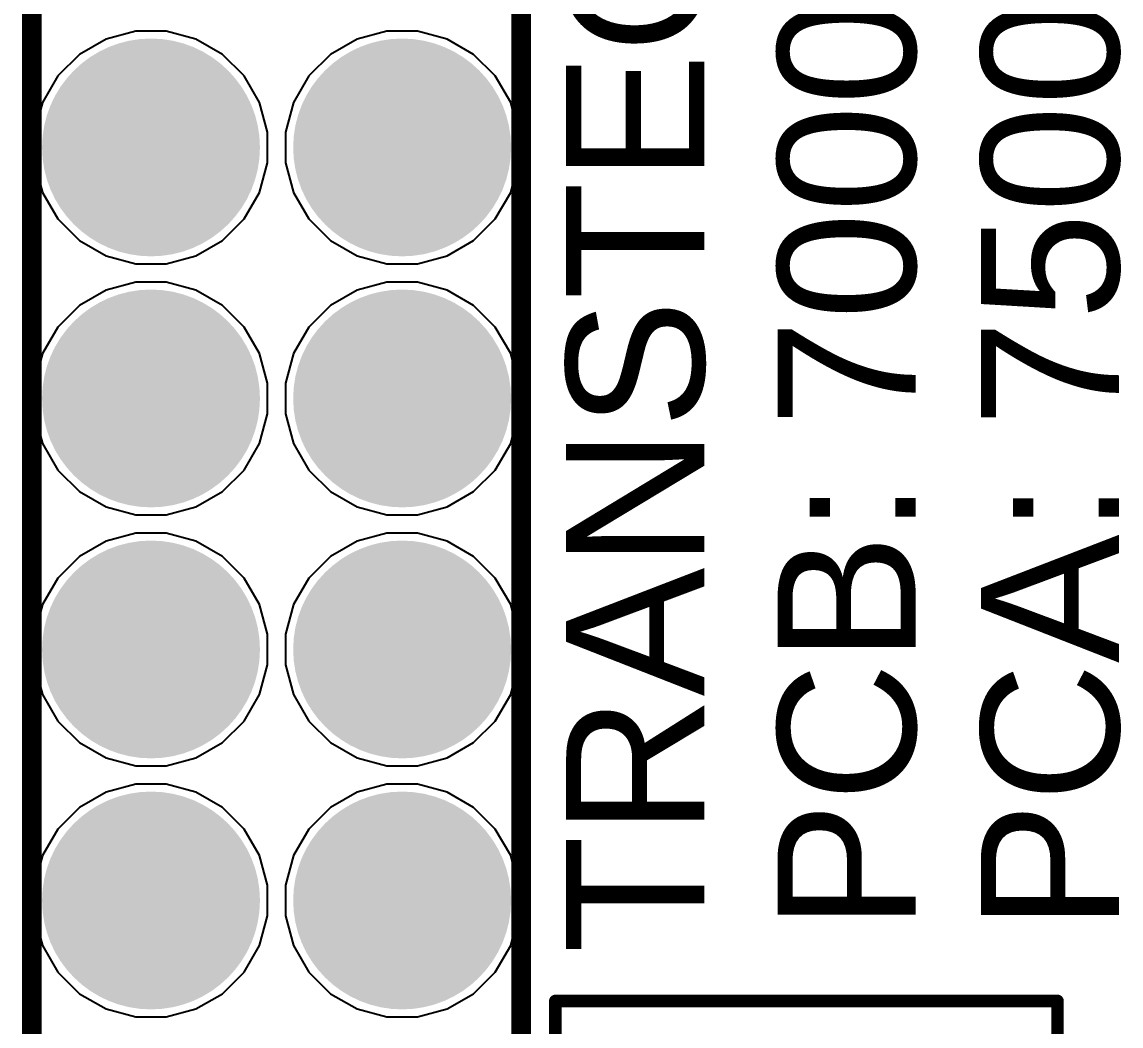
# Model space of a CAD drawing. Header units: millimetres. Extents: x -11 to 156, y -11 to 109.
# Drawn here: x 134.59 to 145.7, y 17.12 to 27.28 of the extents above; entities that cross this region are included whole.
import ezdxf

# ---------------------------------------------------------------- set-up
doc = ezdxf.new("R2010")
doc.units = ezdxf.units.MM
for name, color, linetype in [('BottomLayer', 5, 'Continuous'), ('BottomSolder', 6, 'Continuous'), ('MultiLayer', 9, 'Continuous'), ('PadHoleLayer', 156, 'Continuous'), ('TopLayer', 1, 'Continuous'), ('TopOverlay', 2, 'Continuous'), ('TopSolder', 216, 'Continuous')]:
    doc.layers.add(name, color=color, linetype=linetype)
doc.styles.add('Arial', font='', dxfattribs={"height": 0.2})
doc.styles.get('Arial').set_extended_font_data('Arial')

# ---------------------------------------------------------------- blocks, each defined once
blk = doc.blocks.new('HDR_2_4_F______H______88')
at = {"layer": 'BottomLayer'}
h = blk.add_hatch(color=5, dxfattribs=at)
edge = h.paths.add_edge_path()
edge.add_arc((-3.81, 1.27), 0.75, 0, 360)
h = blk.add_hatch(color=5, dxfattribs=at)
edge = h.paths.add_edge_path()
edge.add_arc((-1.27, 1.27), 0.75, 0, 360)
h = blk.add_hatch(color=5, dxfattribs=at)
edge = h.paths.add_edge_path()
edge.add_arc((1.27, 1.27), 0.75, 0, 360)
h = blk.add_hatch(color=5, dxfattribs=at)
edge = h.paths.add_edge_path()
edge.add_arc((3.81, 1.27), 0.75, 0, 360)
blk.add_hatch(color=5, dxfattribs=at).paths.add_polyline_path([(-4.56, -0.52), (-3.06, -0.52), (-3.06, -2.02), (-4.56, -2.02)])
h = blk.add_hatch(color=5, dxfattribs=at)
edge = h.paths.add_edge_path()
edge.add_arc((-1.27, -1.27), 0.75, 0, 360)
h = blk.add_hatch(color=5, dxfattribs=at)
edge = h.paths.add_edge_path()
edge.add_arc((1.27, -1.27), 0.75, 0, 360)
h = blk.add_hatch(color=5, dxfattribs=at)
edge = h.paths.add_edge_path()
edge.add_arc((3.81, -1.27), 0.75, 0, 360)
at = {"layer": 'BottomSolder'}
h = blk.add_hatch(color=6, dxfattribs=at)
edge = h.paths.add_edge_path()
edge.add_arc((-3.81, 1.27), 0.852, 0, 360)
h = blk.add_hatch(color=6, dxfattribs=at)
edge = h.paths.add_edge_path()
edge.add_arc((-1.27, 1.27), 0.852, 0, 360)
h = blk.add_hatch(color=6, dxfattribs=at)
edge = h.paths.add_edge_path()
edge.add_arc((1.27, 1.27), 0.852, 0, 360)
h = blk.add_hatch(color=6, dxfattribs=at)
edge = h.paths.add_edge_path()
edge.add_arc((3.81, 1.27), 0.852, 0, 360)
blk.add_hatch(color=6, dxfattribs=at).paths.add_polyline_path([(-4.662, -0.418), (-2.958, -0.418), (-2.958, -2.122), (-4.662, -2.122)])
h = blk.add_hatch(color=6, dxfattribs=at)
edge = h.paths.add_edge_path()
edge.add_arc((-1.27, -1.27), 0.852, 0, 360)
h = blk.add_hatch(color=6, dxfattribs=at)
edge = h.paths.add_edge_path()
edge.add_arc((1.27, -1.27), 0.852, 0, 360)
h = blk.add_hatch(color=6, dxfattribs=at)
edge = h.paths.add_edge_path()
edge.add_arc((3.81, -1.27), 0.852, 0, 360)
at = {"layer": 'MultiLayer'}
h = blk.add_hatch(color=9, dxfattribs=at)
edge = h.paths.add_edge_path()
edge.add_arc((-3.81, 1.27), 0.75, 0, 360)
h = blk.add_hatch(color=9, dxfattribs=at)
edge = h.paths.add_edge_path()
edge.add_arc((-1.27, 1.27), 0.75, 0, 360)
h = blk.add_hatch(color=9, dxfattribs=at)
edge = h.paths.add_edge_path()
edge.add_arc((1.27, 1.27), 0.75, 0, 360)
h = blk.add_hatch(color=9, dxfattribs=at)
edge = h.paths.add_edge_path()
edge.add_arc((3.81, 1.27), 0.75, 0, 360)
blk.add_hatch(color=9, dxfattribs=at).paths.add_polyline_path([(-4.56, -0.52), (-3.06, -0.52), (-3.06, -2.02), (-4.56, -2.02)])
h = blk.add_hatch(color=9, dxfattribs=at)
edge = h.paths.add_edge_path()
edge.add_arc((-1.27, -1.27), 0.75, 0, 360)
h = blk.add_hatch(color=9, dxfattribs=at)
edge = h.paths.add_edge_path()
edge.add_arc((1.27, -1.27), 0.75, 0, 360)
h = blk.add_hatch(color=9, dxfattribs=at)
edge = h.paths.add_edge_path()
edge.add_arc((3.81, -1.27), 0.75, 0, 360)
at = {"layer": 'PadHoleLayer'}
h = blk.add_hatch(color=156, dxfattribs=at)
edge = h.paths.add_edge_path()
edge.add_arc((-3.81, 1.27), 0.45, 0, 360)
h = blk.add_hatch(color=156, dxfattribs=at)
edge = h.paths.add_edge_path()
edge.add_arc((-1.27, 1.27), 0.45, 0, 360)
h = blk.add_hatch(color=156, dxfattribs=at)
edge = h.paths.add_edge_path()
edge.add_arc((1.27, 1.27), 0.45, 0, 360)
h = blk.add_hatch(color=156, dxfattribs=at)
edge = h.paths.add_edge_path()
edge.add_arc((3.81, 1.27), 0.45, 0, 360)
h = blk.add_hatch(color=156, dxfattribs=at)
edge = h.paths.add_edge_path()
edge.add_arc((-3.81, -1.27), 0.45, 0, 360)
h = blk.add_hatch(color=156, dxfattribs=at)
edge = h.paths.add_edge_path()
edge.add_arc((-1.27, -1.27), 0.45, 0, 360)
h = blk.add_hatch(color=156, dxfattribs=at)
edge = h.paths.add_edge_path()
edge.add_arc((1.27, -1.27), 0.45, 0, 360)
h = blk.add_hatch(color=156, dxfattribs=at)
edge = h.paths.add_edge_path()
edge.add_arc((3.81, -1.27), 0.45, 0, 360)
at = {"layer": 'TopLayer'}
h = blk.add_hatch(color=1, dxfattribs=at)
edge = h.paths.add_edge_path()
edge.add_arc((-3.81, 1.27), 0.75, 0, 360)
h = blk.add_hatch(color=1, dxfattribs=at)
edge = h.paths.add_edge_path()
edge.add_arc((-1.27, 1.27), 0.75, 0, 360)
h = blk.add_hatch(color=1, dxfattribs=at)
edge = h.paths.add_edge_path()
edge.add_arc((1.27, 1.27), 0.75, 0, 360)
h = blk.add_hatch(color=1, dxfattribs=at)
edge = h.paths.add_edge_path()
edge.add_arc((3.81, 1.27), 0.75, 0, 360)
blk.add_hatch(color=1, dxfattribs=at).paths.add_polyline_path([(-4.56, -0.52), (-3.06, -0.52), (-3.06, -2.02), (-4.56, -2.02)])
h = blk.add_hatch(color=1, dxfattribs=at)
edge = h.paths.add_edge_path()
edge.add_arc((-1.27, -1.27), 0.75, 0, 360)
h = blk.add_hatch(color=1, dxfattribs=at)
edge = h.paths.add_edge_path()
edge.add_arc((1.27, -1.27), 0.75, 0, 360)
h = blk.add_hatch(color=1, dxfattribs=at)
edge = h.paths.add_edge_path()
edge.add_arc((3.81, -1.27), 0.75, 0, 360)
at = {"layer": 'TopSolder'}
h = blk.add_hatch(color=216, dxfattribs=at)
edge = h.paths.add_edge_path()
edge.add_arc((-3.81, 1.27), 0.852, 0, 360)
h = blk.add_hatch(color=216, dxfattribs=at)
edge = h.paths.add_edge_path()
edge.add_arc((-1.27, 1.27), 0.852, 0, 360)
h = blk.add_hatch(color=216, dxfattribs=at)
edge = h.paths.add_edge_path()
edge.add_arc((1.27, 1.27), 0.852, 0, 360)
h = blk.add_hatch(color=216, dxfattribs=at)
edge = h.paths.add_edge_path()
edge.add_arc((3.81, 1.27), 0.852, 0, 360)
blk.add_hatch(color=216, dxfattribs=at).paths.add_polyline_path([(-4.662, -0.418), (-2.958, -0.418), (-2.958, -2.122), (-4.662, -2.122)])
h = blk.add_hatch(color=216, dxfattribs=at)
edge = h.paths.add_edge_path()
edge.add_arc((-1.27, -1.27), 0.852, 0, 360)
h = blk.add_hatch(color=216, dxfattribs=at)
edge = h.paths.add_edge_path()
edge.add_arc((1.27, -1.27), 0.852, 0, 360)
h = blk.add_hatch(color=216, dxfattribs=at)
edge = h.paths.add_edge_path()
edge.add_arc((3.81, -1.27), 0.852, 0, 360)
at = {"layer": 'TopOverlay', "const_width": 0.127}
for points in [[(-5.359, 2.54), (5.359, 2.54)], [(-5.359, 2.54), (-5.359, -2.54)], [(5.359, 2.54), (5.359, -2.54)], [(-5.359, -2.54), (5.359, -2.54)], [(-3.861, -2.718), (-3.988, -2.845)], [(-3.861, -2.718), (-3.734, -2.845)], [(-3.988, -2.845), (-3.734, -2.845)]]:
    blk.add_lwpolyline(points, dxfattribs=at)
at = {"layer": 'TopOverlay', "const_width": 0.0635}
for points in [[(-5.391, 2.54, 1), (-5.328, 2.54, 1)], [(-5.391, 2.54, 1), (-5.328, 2.54, 1)], [(5.328, 2.54, 1), (5.391, 2.54, 1)], [(5.328, 2.54, 1), (5.391, 2.54, 1)], [(-5.391, -2.54, 1), (-5.328, -2.54, 1)], [(-5.391, -2.54, 1), (-5.328, -2.54, 1)], [(5.328, -2.54, 1), (5.391, -2.54, 1)], [(5.328, -2.54, 1), (5.391, -2.54, 1)], [(-3.893, -2.718, 1), (-3.829, -2.718, 1)], [(-3.893, -2.718, 1), (-3.829, -2.718, 1)], [(-4.02, -2.845, 1), (-3.956, -2.845, 1)], [(-4.02, -2.845, 1), (-3.956, -2.845, 1)], [(-3.766, -2.845, 1), (-3.702, -2.845, 1)], [(-3.766, -2.845, 1), (-3.702, -2.845, 1)]]:
    blk.add_lwpolyline(points, format="xyb", close=True, dxfattribs=at)
blk = doc.blocks.new('ESW_132_12_G_D_89')
at = {"layer": 'BottomLayer'}
h = blk.add_hatch(color=5, dxfattribs=at)
edge = h.paths.add_edge_path()
edge.add_arc((-24.13, 1.27), 1, 0, 360)
h = blk.add_hatch(color=5, dxfattribs=at)
edge = h.paths.add_edge_path()
edge.add_arc((-21.59, 1.27), 1, 0, 360)
h = blk.add_hatch(color=5, dxfattribs=at)
edge = h.paths.add_edge_path()
edge.add_arc((-19.05, 1.27), 1, 0, 360)
h = blk.add_hatch(color=5, dxfattribs=at)
edge = h.paths.add_edge_path()
edge.add_arc((-16.51, 1.27), 1, 0, 360)
h = blk.add_hatch(color=5, dxfattribs=at)
edge = h.paths.add_edge_path()
edge.add_arc((-24.13, -1.27), 1, 0, 360)
h = blk.add_hatch(color=5, dxfattribs=at)
edge = h.paths.add_edge_path()
edge.add_arc((-21.59, -1.27), 1, 0, 360)
h = blk.add_hatch(color=5, dxfattribs=at)
edge = h.paths.add_edge_path()
edge.add_arc((-19.05, -1.27), 1, 0, 360)
h = blk.add_hatch(color=5, dxfattribs=at)
edge = h.paths.add_edge_path()
edge.add_arc((-16.51, -1.27), 1, 0, 360)
at = {"layer": 'BottomSolder'}
h = blk.add_hatch(color=6, dxfattribs=at)
edge = h.paths.add_edge_path()
edge.add_arc((-24.13, 1.27), 1.102, 0, 360)
h = blk.add_hatch(color=6, dxfattribs=at)
edge = h.paths.add_edge_path()
edge.add_arc((-21.59, 1.27), 1.102, 0, 360)
h = blk.add_hatch(color=6, dxfattribs=at)
edge = h.paths.add_edge_path()
edge.add_arc((-19.05, 1.27), 1.102, 0, 360)
h = blk.add_hatch(color=6, dxfattribs=at)
edge = h.paths.add_edge_path()
edge.add_arc((-16.51, 1.27), 1.102, 0, 360)
h = blk.add_hatch(color=6, dxfattribs=at)
edge = h.paths.add_edge_path()
edge.add_arc((-24.13, -1.27), 1.102, 0, 360)
h = blk.add_hatch(color=6, dxfattribs=at)
edge = h.paths.add_edge_path()
edge.add_arc((-21.59, -1.27), 1.102, 0, 360)
h = blk.add_hatch(color=6, dxfattribs=at)
edge = h.paths.add_edge_path()
edge.add_arc((-19.05, -1.27), 1.102, 0, 360)
h = blk.add_hatch(color=6, dxfattribs=at)
edge = h.paths.add_edge_path()
edge.add_arc((-16.51, -1.27), 1.102, 0, 360)
at = {"layer": 'MultiLayer'}
h = blk.add_hatch(color=9, dxfattribs=at)
edge = h.paths.add_edge_path()
edge.add_arc((-24.13, 1.27), 1, 0, 360)
h = blk.add_hatch(color=9, dxfattribs=at)
edge = h.paths.add_edge_path()
edge.add_arc((-21.59, 1.27), 1, 0, 360)
h = blk.add_hatch(color=9, dxfattribs=at)
edge = h.paths.add_edge_path()
edge.add_arc((-19.05, 1.27), 1, 0, 360)
h = blk.add_hatch(color=9, dxfattribs=at)
edge = h.paths.add_edge_path()
edge.add_arc((-16.51, 1.27), 1, 0, 360)
h = blk.add_hatch(color=9, dxfattribs=at)
edge = h.paths.add_edge_path()
edge.add_arc((-24.13, -1.27), 1, 0, 360)
h = blk.add_hatch(color=9, dxfattribs=at)
edge = h.paths.add_edge_path()
edge.add_arc((-21.59, -1.27), 1, 0, 360)
h = blk.add_hatch(color=9, dxfattribs=at)
edge = h.paths.add_edge_path()
edge.add_arc((-19.05, -1.27), 1, 0, 360)
h = blk.add_hatch(color=9, dxfattribs=at)
edge = h.paths.add_edge_path()
edge.add_arc((-16.51, -1.27), 1, 0, 360)
at = {"layer": 'PadHoleLayer'}
h = blk.add_hatch(color=156, dxfattribs=at)
edge = h.paths.add_edge_path()
edge.add_arc((-24.13, 1.27), 0.52, 0, 360)
h = blk.add_hatch(color=156, dxfattribs=at)
edge = h.paths.add_edge_path()
edge.add_arc((-21.59, 1.27), 0.52, 0, 360)
h = blk.add_hatch(color=156, dxfattribs=at)
edge = h.paths.add_edge_path()
edge.add_arc((-19.05, 1.27), 0.52, 0, 360)
h = blk.add_hatch(color=156, dxfattribs=at)
edge = h.paths.add_edge_path()
edge.add_arc((-16.51, 1.27), 0.52, 0, 360)
h = blk.add_hatch(color=156, dxfattribs=at)
edge = h.paths.add_edge_path()
edge.add_arc((-24.13, -1.27), 0.52, 0, 360)
h = blk.add_hatch(color=156, dxfattribs=at)
edge = h.paths.add_edge_path()
edge.add_arc((-21.59, -1.27), 0.52, 0, 360)
h = blk.add_hatch(color=156, dxfattribs=at)
edge = h.paths.add_edge_path()
edge.add_arc((-19.05, -1.27), 0.52, 0, 360)
h = blk.add_hatch(color=156, dxfattribs=at)
edge = h.paths.add_edge_path()
edge.add_arc((-16.51, -1.27), 0.52, 0, 360)
at = {"layer": 'TopLayer'}
h = blk.add_hatch(color=1, dxfattribs=at)
edge = h.paths.add_edge_path()
edge.add_arc((-24.13, 1.27), 1, 0, 360)
h = blk.add_hatch(color=1, dxfattribs=at)
edge = h.paths.add_edge_path()
edge.add_arc((-21.59, 1.27), 1, 0, 360)
h = blk.add_hatch(color=1, dxfattribs=at)
edge = h.paths.add_edge_path()
edge.add_arc((-19.05, 1.27), 1, 0, 360)
h = blk.add_hatch(color=1, dxfattribs=at)
edge = h.paths.add_edge_path()
edge.add_arc((-16.51, 1.27), 1, 0, 360)
h = blk.add_hatch(color=1, dxfattribs=at)
edge = h.paths.add_edge_path()
edge.add_arc((-24.13, -1.27), 1, 0, 360)
h = blk.add_hatch(color=1, dxfattribs=at)
edge = h.paths.add_edge_path()
edge.add_arc((-21.59, -1.27), 1, 0, 360)
h = blk.add_hatch(color=1, dxfattribs=at)
edge = h.paths.add_edge_path()
edge.add_arc((-19.05, -1.27), 1, 0, 360)
h = blk.add_hatch(color=1, dxfattribs=at)
edge = h.paths.add_edge_path()
edge.add_arc((-16.51, -1.27), 1, 0, 360)
at = {"layer": 'TopSolder'}
h = blk.add_hatch(color=216, dxfattribs=at)
edge = h.paths.add_edge_path()
edge.add_arc((-24.13, 1.27), 1.102, 0, 360)
h = blk.add_hatch(color=216, dxfattribs=at)
edge = h.paths.add_edge_path()
edge.add_arc((-21.59, 1.27), 1.102, 0, 360)
h = blk.add_hatch(color=216, dxfattribs=at)
edge = h.paths.add_edge_path()
edge.add_arc((-19.05, 1.27), 1.102, 0, 360)
h = blk.add_hatch(color=216, dxfattribs=at)
edge = h.paths.add_edge_path()
edge.add_arc((-16.51, 1.27), 1.102, 0, 360)
h = blk.add_hatch(color=216, dxfattribs=at)
edge = h.paths.add_edge_path()
edge.add_arc((-24.13, -1.27), 1.102, 0, 360)
h = blk.add_hatch(color=216, dxfattribs=at)
edge = h.paths.add_edge_path()
edge.add_arc((-21.59, -1.27), 1.102, 0, 360)
h = blk.add_hatch(color=216, dxfattribs=at)
edge = h.paths.add_edge_path()
edge.add_arc((-19.05, -1.27), 1.102, 0, 360)
h = blk.add_hatch(color=216, dxfattribs=at)
edge = h.paths.add_edge_path()
edge.add_arc((-16.51, -1.27), 1.102, 0, 360)
at = {"layer": 'TopOverlay', "const_width": 0.2}
for points in [[(-40.895, 2.475), (40.895, 2.475)], [(-40.895, -2.475), (40.895, -2.475)]]:
    blk.add_lwpolyline(points, dxfattribs=at)

msp = doc.modelspace()

# ---------------------------------------------------------------- linework, layer by layer
at = {"layer": 'BottomLayer'}
for p, q in [((135.735, 27.187), (135.435, 27.107)), ((136.045, 27.187), (135.735, 27.187)), ((136.345, 27.107), (136.045, 27.187)), ((138.275, 27.187), (137.975, 27.107)), ((138.585, 27.187), (138.275, 27.187)), ((138.885, 27.107), (138.585, 27.187)), ((135.435, 27.107), (135.167, 26.952)), ((136.613, 26.952), (136.345, 27.107)), ((137.975, 27.107), (137.707, 26.952)), ((139.153, 26.952), (138.885, 27.107)), ((135.167, 26.952), (134.948, 26.733)), ((136.832, 26.733), (136.613, 26.952)), ((137.707, 26.952), (137.488, 26.733)), ((139.372, 26.733), (139.153, 26.952)), ((134.948, 26.733), (134.792, 26.464)), ((136.988, 26.464), (136.832, 26.733)), ((137.488, 26.733), (137.332, 26.464)), ((139.528, 26.464), (139.372, 26.733)), ((134.792, 26.464), (134.712, 26.165)), ((137.068, 26.165), (136.988, 26.464)), ((137.332, 26.464), (137.252, 26.165)), ((139.608, 26.165), (139.528, 26.464)), ((134.712, 26.165), (134.712, 25.855)), ((137.068, 25.855), (137.068, 26.165)), ((137.252, 26.165), (137.252, 25.855)), ((139.608, 25.855), (139.608, 26.165)), ((134.712, 25.855), (134.792, 25.555)), ((136.988, 25.555), (137.068, 25.855)), ((137.252, 25.855), (137.332, 25.555)), ((139.528, 25.555), (139.608, 25.855)), ((134.792, 25.555), (134.948, 25.286)), ((136.832, 25.286), (136.988, 25.555)), ((137.332, 25.555), (137.488, 25.286)), ((139.372, 25.286), (139.528, 25.555)), ((134.948, 25.286), (135.167, 25.067)), ((136.613, 25.067), (136.832, 25.286)), ((137.488, 25.286), (137.707, 25.067)), ((139.153, 25.067), (139.372, 25.286)), ((135.167, 25.067), (135.435, 24.912)), ((136.345, 24.912), (136.613, 25.067)), ((137.707, 25.067), (137.975, 24.912)), ((138.885, 24.912), (139.153, 25.067)), ((135.435, 24.912), (135.735, 24.832)), ((136.045, 24.832), (136.345, 24.912)), ((137.975, 24.912), (138.275, 24.832)), ((138.585, 24.832), (138.885, 24.912)), ((135.735, 24.832), (136.045, 24.832)), ((138.275, 24.832), (138.585, 24.832)), ((135.435, 24.567), (135.167, 24.412)), ((135.735, 24.647), (135.435, 24.567)), ((136.045, 24.647), (135.735, 24.647)), ((136.345, 24.567), (136.045, 24.647)), ((136.613, 24.412), (136.345, 24.567)), ((137.975, 24.567), (137.707, 24.412)), ((138.275, 24.647), (137.975, 24.567)), ((138.585, 24.647), (138.275, 24.647)), ((138.885, 24.567), (138.585, 24.647)), ((139.153, 24.412), (138.885, 24.567)), ((135.167, 24.412), (134.948, 24.193)), ((136.832, 24.193), (136.613, 24.412)), ((137.707, 24.412), (137.488, 24.193)), ((139.372, 24.193), (139.153, 24.412)), ((134.948, 24.193), (134.792, 23.924)), ((136.988, 23.924), (136.832, 24.193)), ((137.488, 24.193), (137.332, 23.924)), ((139.528, 23.924), (139.372, 24.193)), ((134.792, 23.924), (134.712, 23.625)), ((137.068, 23.625), (136.988, 23.924)), ((137.332, 23.924), (137.252, 23.625)), ((139.608, 23.625), (139.528, 23.924)), ((134.712, 23.625), (134.712, 23.315)), ((137.068, 23.315), (137.068, 23.625)), ((137.252, 23.625), (137.252, 23.315)), ((139.608, 23.315), (139.608, 23.625)), ((134.712, 23.315), (134.792, 23.015)), ((136.988, 23.015), (137.068, 23.315)), ((137.252, 23.315), (137.332, 23.015)), ((139.528, 23.015), (139.608, 23.315)), ((134.792, 23.015), (134.948, 22.746)), ((136.832, 22.746), (136.988, 23.015)), ((137.332, 23.015), (137.488, 22.746)), ((139.372, 22.746), (139.528, 23.015)), ((134.948, 22.746), (135.167, 22.527)), ((136.613, 22.527), (136.832, 22.746)), ((137.488, 22.746), (137.707, 22.527)), ((139.153, 22.527), (139.372, 22.746)), ((135.167, 22.527), (135.435, 22.372)), ((136.345, 22.372), (136.613, 22.527)), ((137.707, 22.527), (137.975, 22.372)), ((138.885, 22.372), (139.153, 22.527)), ((135.435, 22.372), (135.735, 22.292)), ((136.045, 22.292), (136.345, 22.372)), ((137.975, 22.372), (138.275, 22.292)), ((138.585, 22.292), (138.885, 22.372)), ((135.735, 22.292), (136.045, 22.292)), ((138.275, 22.292), (138.585, 22.292)), ((135.435, 22.027), (135.167, 21.872)), ((135.735, 22.107), (135.435, 22.027)), ((136.045, 22.107), (135.735, 22.107)), ((136.345, 22.027), (136.045, 22.107)), ((136.613, 21.872), (136.345, 22.027)), ((137.975, 22.027), (137.707, 21.872)), ((138.275, 22.107), (137.975, 22.027)), ((138.585, 22.107), (138.275, 22.107)), ((138.885, 22.027), (138.585, 22.107)), ((139.153, 21.872), (138.885, 22.027)), ((135.167, 21.872), (134.948, 21.653)), ((136.832, 21.653), (136.613, 21.872)), ((137.707, 21.872), (137.488, 21.653)), ((139.372, 21.653), (139.153, 21.872)), ((134.948, 21.653), (134.792, 21.384)), ((136.988, 21.384), (136.832, 21.653)), ((137.488, 21.653), (137.332, 21.384)), ((139.528, 21.384), (139.372, 21.653)), ((134.792, 21.384), (134.712, 21.085)), ((137.068, 21.085), (136.988, 21.384)), ((137.332, 21.384), (137.252, 21.085)), ((139.608, 21.085), (139.528, 21.384)), ((134.712, 21.085), (134.712, 20.775)), ((137.068, 20.775), (137.068, 21.085)), ((137.252, 21.085), (137.252, 20.775)), ((139.608, 20.775), (139.608, 21.085)), ((134.712, 20.775), (134.792, 20.475)), ((136.988, 20.475), (137.068, 20.775)), ((137.252, 20.775), (137.332, 20.475)), ((139.528, 20.475), (139.608, 20.775)), ((134.792, 20.475), (134.948, 20.206)), ((136.832, 20.206), (136.988, 20.475)), ((137.332, 20.475), (137.488, 20.206)), ((139.372, 20.206), (139.528, 20.475)), ((134.948, 20.206), (135.167, 19.987)), ((136.613, 19.987), (136.832, 20.206)), ((137.488, 20.206), (137.707, 19.987)), ((139.153, 19.987), (139.372, 20.206)), ((135.167, 19.987), (135.435, 19.832)), ((136.345, 19.832), (136.613, 19.987)), ((137.707, 19.987), (137.975, 19.832)), ((138.885, 19.832), (139.153, 19.987)), ((135.435, 19.832), (135.735, 19.752)), ((136.045, 19.752), (136.345, 19.832)), ((137.975, 19.832), (138.275, 19.752)), ((138.585, 19.752), (138.885, 19.832)), ((135.735, 19.752), (136.045, 19.752)), ((138.275, 19.752), (138.585, 19.752)), ((135.735, 19.567), (135.435, 19.487)), ((136.045, 19.567), (135.735, 19.567)), ((136.345, 19.487), (136.045, 19.567)), ((138.275, 19.567), (137.975, 19.487)), ((138.585, 19.567), (138.275, 19.567)), ((138.885, 19.487), (138.585, 19.567)), ((135.435, 19.487), (135.167, 19.332)), ((136.613, 19.332), (136.345, 19.487)), ((137.975, 19.487), (137.707, 19.332)), ((139.153, 19.332), (138.885, 19.487)), ((135.167, 19.332), (134.948, 19.113)), ((136.832, 19.113), (136.613, 19.332)), ((137.707, 19.332), (137.488, 19.113)), ((139.372, 19.113), (139.153, 19.332)), ((134.948, 19.113), (134.792, 18.844)), ((136.988, 18.844), (136.832, 19.113)), ((137.488, 19.113), (137.332, 18.844)), ((139.528, 18.844), (139.372, 19.113)), ((134.792, 18.844), (134.712, 18.545)), ((137.068, 18.545), (136.988, 18.844)), ((137.332, 18.844), (137.252, 18.545)), ((139.608, 18.545), (139.528, 18.844)), ((134.712, 18.545), (134.712, 18.235)), ((137.068, 18.235), (137.068, 18.545)), ((137.252, 18.545), (137.252, 18.235)), ((139.608, 18.235), (139.608, 18.545)), ((134.712, 18.235), (134.792, 17.935)), ((136.988, 17.935), (137.068, 18.235)), ((137.252, 18.235), (137.332, 17.935)), ((139.528, 17.935), (139.608, 18.235)), ((134.792, 17.935), (134.948, 17.666)), ((136.832, 17.666), (136.988, 17.935)), ((137.332, 17.935), (137.488, 17.666)), ((139.372, 17.666), (139.528, 17.935)), ((134.948, 17.666), (135.167, 17.447)), ((136.613, 17.447), (136.832, 17.666)), ((137.488, 17.666), (137.707, 17.447)), ((139.153, 17.447), (139.372, 17.666)), ((135.167, 17.447), (135.435, 17.292)), ((136.345, 17.292), (136.613, 17.447)), ((137.707, 17.447), (137.975, 17.292)), ((138.885, 17.292), (139.153, 17.447)), ((135.435, 17.292), (135.735, 17.212)), ((136.045, 17.212), (136.345, 17.292)), ((137.975, 17.292), (138.275, 17.212)), ((138.585, 17.212), (138.885, 17.292)), ((135.735, 17.212), (136.045, 17.212)), ((138.275, 17.212), (138.585, 17.212))]:
    msp.add_line(p, q, dxfattribs=at)
at = {"layer": 'TopLayer'}
for p, q in [((135.735, 27.187), (135.435, 27.107)), ((136.045, 27.187), (135.735, 27.187)), ((136.345, 27.107), (136.045, 27.187)), ((138.275, 27.187), (137.975, 27.107)), ((138.585, 27.187), (138.275, 27.187)), ((138.885, 27.107), (138.585, 27.187)), ((135.435, 27.107), (135.167, 26.952)), ((136.613, 26.952), (136.345, 27.107)), ((137.975, 27.107), (137.707, 26.952)), ((139.153, 26.952), (138.885, 27.107)), ((135.167, 26.952), (134.948, 26.733)), ((136.832, 26.733), (136.613, 26.952)), ((137.707, 26.952), (137.488, 26.733)), ((139.372, 26.733), (139.153, 26.952)), ((134.948, 26.733), (134.792, 26.464)), ((136.988, 26.464), (136.832, 26.733)), ((137.488, 26.733), (137.332, 26.464)), ((139.528, 26.464), (139.372, 26.733)), ((134.792, 26.464), (134.712, 26.165)), ((137.068, 26.165), (136.988, 26.464)), ((137.332, 26.464), (137.252, 26.165)), ((139.608, 26.165), (139.528, 26.464)), ((134.712, 26.165), (134.712, 25.855)), ((137.068, 25.855), (137.068, 26.165)), ((137.252, 26.165), (137.252, 25.855)), ((139.608, 25.855), (139.608, 26.165)), ((134.712, 25.855), (134.792, 25.555)), ((136.988, 25.555), (137.068, 25.855)), ((137.252, 25.855), (137.332, 25.555)), ((139.528, 25.555), (139.608, 25.855)), ((134.792, 25.555), (134.948, 25.286)), ((136.832, 25.286), (136.988, 25.555)), ((137.332, 25.555), (137.488, 25.286)), ((139.372, 25.286), (139.528, 25.555)), ((134.948, 25.286), (135.167, 25.067)), ((136.613, 25.067), (136.832, 25.286)), ((137.488, 25.286), (137.707, 25.067)), ((139.153, 25.067), (139.372, 25.286)), ((135.167, 25.067), (135.435, 24.912)), ((136.345, 24.912), (136.613, 25.067)), ((137.707, 25.067), (137.975, 24.912)), ((138.885, 24.912), (139.153, 25.067)), ((135.435, 24.912), (135.735, 24.832)), ((136.045, 24.832), (136.345, 24.912)), ((137.975, 24.912), (138.275, 24.832)), ((138.585, 24.832), (138.885, 24.912)), ((135.735, 24.832), (136.045, 24.832)), ((138.275, 24.832), (138.585, 24.832)), ((135.435, 24.567), (135.167, 24.412)), ((135.735, 24.647), (135.435, 24.567)), ((136.045, 24.647), (135.735, 24.647)), ((136.345, 24.567), (136.045, 24.647)), ((136.613, 24.412), (136.345, 24.567)), ((137.975, 24.567), (137.707, 24.412)), ((138.275, 24.647), (137.975, 24.567)), ((138.585, 24.647), (138.275, 24.647)), ((138.885, 24.567), (138.585, 24.647)), ((139.153, 24.412), (138.885, 24.567)), ((135.167, 24.412), (134.948, 24.193)), ((136.832, 24.193), (136.613, 24.412)), ((137.707, 24.412), (137.488, 24.193)), ((139.372, 24.193), (139.153, 24.412)), ((134.948, 24.193), (134.792, 23.924)), ((136.988, 23.924), (136.832, 24.193)), ((137.488, 24.193), (137.332, 23.924)), ((139.528, 23.924), (139.372, 24.193)), ((134.792, 23.924), (134.712, 23.625)), ((137.068, 23.625), (136.988, 23.924)), ((137.332, 23.924), (137.252, 23.625)), ((139.608, 23.625), (139.528, 23.924)), ((134.712, 23.625), (134.712, 23.315)), ((137.068, 23.315), (137.068, 23.625)), ((137.252, 23.625), (137.252, 23.315)), ((139.608, 23.315), (139.608, 23.625)), ((134.712, 23.315), (134.792, 23.015)), ((136.988, 23.015), (137.068, 23.315)), ((137.252, 23.315), (137.332, 23.015)), ((139.528, 23.015), (139.608, 23.315)), ((134.792, 23.015), (134.948, 22.746)), ((136.832, 22.746), (136.988, 23.015)), ((137.332, 23.015), (137.488, 22.746)), ((139.372, 22.746), (139.528, 23.015)), ((134.948, 22.746), (135.167, 22.527)), ((136.613, 22.527), (136.832, 22.746)), ((137.488, 22.746), (137.707, 22.527)), ((139.153, 22.527), (139.372, 22.746)), ((135.167, 22.527), (135.435, 22.372)), ((136.345, 22.372), (136.613, 22.527)), ((137.707, 22.527), (137.975, 22.372)), ((138.885, 22.372), (139.153, 22.527)), ((135.435, 22.372), (135.735, 22.292)), ((136.045, 22.292), (136.345, 22.372)), ((137.975, 22.372), (138.275, 22.292)), ((138.585, 22.292), (138.885, 22.372)), ((135.735, 22.292), (136.045, 22.292)), ((138.275, 22.292), (138.585, 22.292)), ((135.435, 22.027), (135.167, 21.872)), ((135.735, 22.107), (135.435, 22.027)), ((136.045, 22.107), (135.735, 22.107)), ((136.345, 22.027), (136.045, 22.107)), ((136.613, 21.872), (136.345, 22.027)), ((137.975, 22.027), (137.707, 21.872)), ((138.275, 22.107), (137.975, 22.027)), ((138.585, 22.107), (138.275, 22.107)), ((138.885, 22.027), (138.585, 22.107)), ((139.153, 21.872), (138.885, 22.027)), ((135.167, 21.872), (134.948, 21.653)), ((136.832, 21.653), (136.613, 21.872)), ((137.707, 21.872), (137.488, 21.653)), ((139.372, 21.653), (139.153, 21.872)), ((134.948, 21.653), (134.792, 21.384)), ((136.988, 21.384), (136.832, 21.653)), ((137.488, 21.653), (137.332, 21.384)), ((139.528, 21.384), (139.372, 21.653)), ((134.792, 21.384), (134.712, 21.085)), ((137.068, 21.085), (136.988, 21.384)), ((137.332, 21.384), (137.252, 21.085)), ((139.608, 21.085), (139.528, 21.384)), ((134.712, 21.085), (134.712, 20.775)), ((137.068, 20.775), (137.068, 21.085)), ((137.252, 21.085), (137.252, 20.775)), ((139.608, 20.775), (139.608, 21.085)), ((134.712, 20.775), (134.792, 20.475)), ((136.988, 20.475), (137.068, 20.775)), ((137.252, 20.775), (137.332, 20.475)), ((139.528, 20.475), (139.608, 20.775)), ((134.792, 20.475), (134.948, 20.206)), ((136.832, 20.206), (136.988, 20.475)), ((137.332, 20.475), (137.488, 20.206)), ((139.372, 20.206), (139.528, 20.475)), ((134.948, 20.206), (135.167, 19.987)), ((136.613, 19.987), (136.832, 20.206)), ((137.488, 20.206), (137.707, 19.987)), ((139.153, 19.987), (139.372, 20.206)), ((135.167, 19.987), (135.435, 19.832)), ((136.345, 19.832), (136.613, 19.987)), ((137.707, 19.987), (137.975, 19.832)), ((138.885, 19.832), (139.153, 19.987)), ((135.435, 19.832), (135.735, 19.752)), ((136.045, 19.752), (136.345, 19.832)), ((137.975, 19.832), (138.275, 19.752)), ((138.585, 19.752), (138.885, 19.832)), ((135.735, 19.752), (136.045, 19.752)), ((138.275, 19.752), (138.585, 19.752)), ((135.735, 19.567), (135.435, 19.487)), ((136.045, 19.567), (135.735, 19.567)), ((136.345, 19.487), (136.045, 19.567)), ((138.275, 19.567), (137.975, 19.487)), ((138.585, 19.567), (138.275, 19.567)), ((138.885, 19.487), (138.585, 19.567)), ((135.435, 19.487), (135.167, 19.332)), ((136.613, 19.332), (136.345, 19.487)), ((137.975, 19.487), (137.707, 19.332)), ((139.153, 19.332), (138.885, 19.487)), ((135.167, 19.332), (134.948, 19.113)), ((136.832, 19.113), (136.613, 19.332)), ((137.707, 19.332), (137.488, 19.113)), ((139.372, 19.113), (139.153, 19.332)), ((134.948, 19.113), (134.792, 18.844)), ((136.988, 18.844), (136.832, 19.113)), ((137.488, 19.113), (137.332, 18.844)), ((139.528, 18.844), (139.372, 19.113)), ((134.792, 18.844), (134.712, 18.545)), ((137.068, 18.545), (136.988, 18.844)), ((137.332, 18.844), (137.252, 18.545)), ((139.608, 18.545), (139.528, 18.844)), ((134.712, 18.545), (134.712, 18.235)), ((137.068, 18.235), (137.068, 18.545)), ((137.252, 18.545), (137.252, 18.235)), ((139.608, 18.235), (139.608, 18.545)), ((134.712, 18.235), (134.792, 17.935)), ((136.988, 17.935), (137.068, 18.235)), ((137.252, 18.235), (137.332, 17.935)), ((139.528, 17.935), (139.608, 18.235)), ((134.792, 17.935), (134.948, 17.666)), ((136.832, 17.666), (136.988, 17.935)), ((137.332, 17.935), (137.488, 17.666)), ((139.372, 17.666), (139.528, 17.935)), ((134.948, 17.666), (135.167, 17.447)), ((136.613, 17.447), (136.832, 17.666)), ((137.488, 17.666), (137.707, 17.447)), ((139.153, 17.447), (139.372, 17.666)), ((135.167, 17.447), (135.435, 17.292)), ((136.345, 17.292), (136.613, 17.447)), ((137.707, 17.447), (137.975, 17.292)), ((138.885, 17.292), (139.153, 17.447)), ((135.435, 17.292), (135.735, 17.212)), ((136.045, 17.212), (136.345, 17.292)), ((137.975, 17.292), (138.275, 17.212)), ((138.585, 17.212), (138.885, 17.292)), ((135.735, 17.212), (136.045, 17.212)), ((138.275, 17.212), (138.585, 17.212))]:
    msp.add_line(p, q, dxfattribs=at)

# ---------------------------------------------------------------- block references
at = {"rotation": 90}
for name, p in [('ESW_132_12_G_D_89', (137.16, 42.52)), ('HDR_2_4_F______H______88', (142.519, 12.014))]:
    msp.add_blockref(name, p, dxfattribs=at)

# ---------------------------------------------------------------- texts
at = {"layer": 'TopOverlay', "style": 'Arial'}
for s, p in [('TRANSTECH SYSTEMS, INC', (141.486, 17.855)), ('PCB: 7000-0303 REV 13', (143.624, 18.085)), ('PCA: 7500-0390', (145.681, 18.082))]:
    msp.add_text(s, height=1.397, rotation=90, dxfattribs=at).set_placement(p)

doc.saveas('drawing.dxf')
